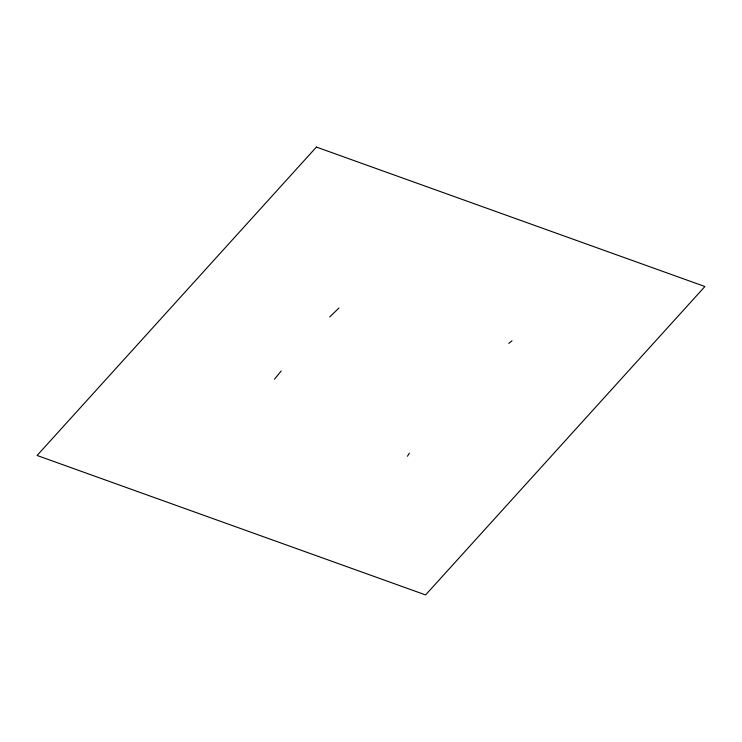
<?xml version="1.0" encoding="UTF-8"?>
<svg xmlns="http://www.w3.org/2000/svg" width="742" height="742" viewBox="0 0 742 742"><rect width="100%" height="100%" fill="white"/><g stroke="black" fill="none" stroke-linecap="round" stroke-linejoin="round"><path stroke-width="1.11" d="M407.46 456.228L409.38 453.149M281.19 370.963L274.503 379.19M338.955 308.013L329.754 316.927M511.999 340.791L508.789 343.388M316.398 147.074L37.1 455.477L425.602 594.926L704.9 286.523L316.398 147.074"/></g></svg>
